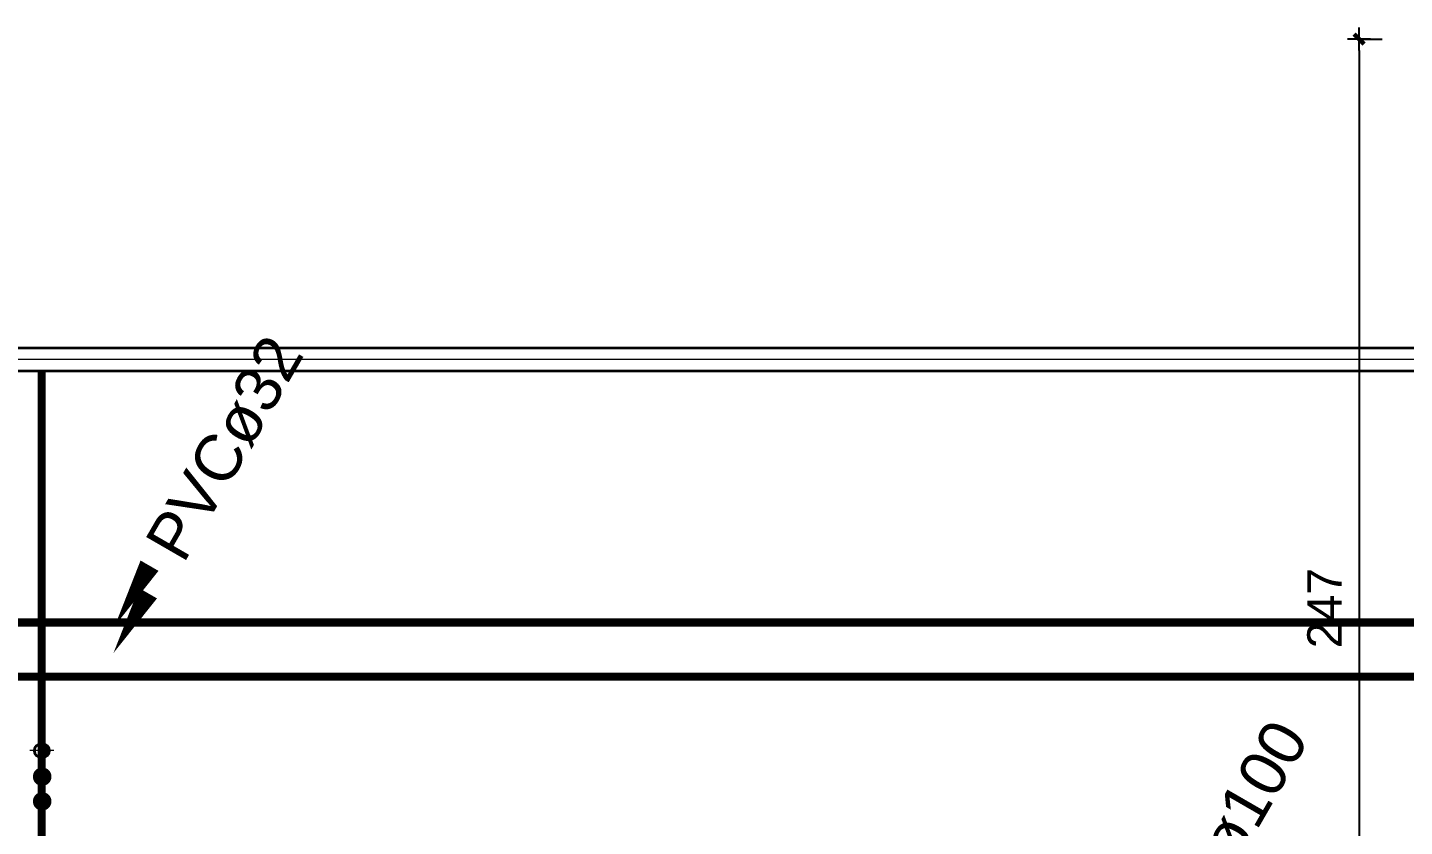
# Model space of a CAD drawing. Header units: metres. Extents: x -101133.8 to -101066.7, y -24899.3 to -24824.7.
# Drawn here: x -101104.644 to -101101.653, y -24833.221 to -24831.486 of the extents above; entities that cross this region are included whole.
import ezdxf

# ---------------------------------------------------------------- set-up
doc = ezdxf.new("R2010")
doc.units = ezdxf.units.M
doc.header["$LTSCALE"] = 0.2
doc.header["$PDSIZE"] = -5
doc.linetypes.add('AXES', pattern=[50.8, 31.75, -6.35, 6.35, -6.35])
for name, color, linetype in [('CMT-CONDENSATS', 6, 'AXES'), ('CMT-COTATION DIVERS', 1, 'Continuous'), ('CMT-CVC-CONDENSATS', 6, 'Continuous'), ('CMT-PLB-EC-U', 1, 'Continuous'), ('CMT-PLB-EF-U', 140, 'Continuous'), ('CMT-PLB-EU', 3, 'Continuous'), ('CMT-PLB-EV-SOUS DALLAGE', 1, 'Continuous'), ('CMT-VRV1', 5, 'Continuous')]:
    doc.layers.add(name, color=color, linetype=linetype)
doc.styles.add('Arial', font='arial.ttf')
doc.styles.get("Standard").update_dxf_attribs({"font": 'arial.ttf'})
doc.dimstyles.get("Standard").update_dxf_attribs({"dimtxt": 0.18, "dimasz": 0.18, "dimexe": 0.18, "dimexo": 0.0625, "dimgap": 0.09, "dimtad": 0, "dimtih": 1, "dimtoh": 1, "dimdec": 4, "dimzin": 0, "dimdsep": 46, "dimtxsty": 'Standard', "dimcen": 0.09, "dimadec": 0, "dimazin": 0, "dimtfac": 1, "dimtdec": 4, "dimtofl": 0, "dimtmove": 0, "dimatfit": 3, "dimfxl": 1, "dimtolj": 1, "dimtzin": 0, "dimarcsym": 0})

# ---------------------------------------------------------------- blocks, each defined once
blk = doc.blocks.new('COT-45')
at = {"color": 0}
for p, q in [((-1, 0), (1, 0)), ((0, -1), (0, 1))]:
    blk.add_line(p, q, dxfattribs=at)
at = {"color": 0, "const_width": 0.4}
blk.add_lwpolyline([(-0.44, -0.44), (0.44, 0.44)], dxfattribs=at)
blk = doc.blocks.new('*D80')
at = {"layer": 'CMT-COTATION DIVERS', "color": 0, "lineweight": -2}
for p, q in [((-101101.7463, -24831.5114), (-101101.7016, -24831.5114)), ((-101101.7516, -24831.5364), (-101101.7516, -24833.958)), ((-101102.3591, -24833.983), (-101101.7016, -24833.983))]:
    blk.add_line(p, q, dxfattribs=at)
at = {"layer": 'Defpoints', "color": 0, "lineweight": 15}
for p in [(-101101.7763, -24831.5114), (-101102.3891, -24833.983), (-101101.7516, -24833.983)]:
    blk.add_point(p, dxfattribs=at)
at = {"layer": 'CMT-COTATION DIVERS', "color": 0, "lineweight": -2, "xscale": 0.025, "yscale": 0.025, "zscale": 0.025}
for p, rotation in [((-101101.7516, -24831.5114), 90), ((-101101.7516, -24833.983), 270)]:
    blk.add_blockref('COT-45', p, dxfattribs=dict(at, rotation=rotation))
at = {"layer": 'CMT-COTATION DIVERS', "color": 0, "lineweight": 15, "insert": (-101101.8267, -24832.7472), "char_height": 0.075, "attachment_point": 5, "rotation": 90}
blk.add_mtext('\\A1;247', dxfattribs=at)
blk = doc.blocks.new('*D87')
at = {"layer": 'CMT-COTATION DIVERS', "color": 0, "lineweight": -2}
for p, q in [((-101106.4359, -24831.6968), (-101106.4359, -24834.8308)), ((-101102.4691, -24834.013), (-101102.4691, -24834.8308)), ((-101106.4109, -24834.7808), (-101102.4941, -24834.7808))]:
    blk.add_line(p, q, dxfattribs=at)
at = {"layer": 'Defpoints', "color": 0, "lineweight": 15}
for p in [(-101106.4359, -24831.6668), (-101102.4691, -24833.983), (-101102.4691, -24834.7808)]:
    blk.add_point(p, dxfattribs=at)
at = {"layer": 'CMT-COTATION DIVERS', "color": 0, "lineweight": -2, "xscale": 0.025, "yscale": 0.025, "zscale": 0.025, "rotation": 180}
blk.add_blockref('COT-45', (-101106.4359, -24834.7808), dxfattribs=at)
at = {"layer": 'CMT-COTATION DIVERS', "color": 0, "lineweight": -2, "xscale": 0.025, "yscale": 0.025, "zscale": 0.025}
blk.add_blockref('COT-45', (-101102.4691, -24834.7808), dxfattribs=at)
at = {"layer": 'CMT-COTATION DIVERS', "color": 0, "lineweight": 15, "insert": (-101104.4525, -24834.705), "char_height": 0.075, "attachment_point": 5}
blk.add_mtext('\\A1;397', dxfattribs=at)

msp = doc.modelspace()

# ---------------------------------------------------------------- linework, layer by layer
at = {"layer": 'CMT-CONDENSATS', "const_width": 0.0175}
msp.add_lwpolyline([(-101104.6128, -24837.2248), (-101104.6128, -24832.2319)], dxfattribs=at)
at = {"layer": 'CMT-CVC-CONDENSATS', "color": 8, "linetype": 'AXES', "lineweight": 20}
for p, q in [((-101104.6128, -24833.0311), (-101104.6128, -24833.0823)), ((-101104.6125, -24833.0311), (-101104.6125, -24833.0823)), ((-101104.5872, -24833.0567), (-101104.6384, -24833.0567)), ((-101104.5869, -24833.0567), (-101104.6381, -24833.0567))]:
    msp.add_line(p, q, dxfattribs=at)
at = {"layer": 'CMT-CVC-CONDENSATS', "linetype": 'Continuous', "lineweight": 20}
msp.add_lwpolyline([(-101104.6037, -24833.0449, 0, 0, 0), (-101104.4537, -24832.7851, 0, 0.045, 0), (-101104.3787, -24832.6551, 0.045, 0.045, 0)], format="xyseb", dxfattribs=at)
at = {"layer": 'CMT-CVC-CONDENSATS', "color": 8, "linetype": 'Continuous', "lineweight": 20}
for points in [[(-101104.6128, -24833.0433, 0.00192, 0.00192, -0.414214), (-101104.5993, -24833.0567, 0.00192, 0, -0.394163), (-101104.6128, -24833.0711, 0, 0.00192, 1.001955), (-101104.6128, -24833.0558, 0, 0, 0), (-101104.6128, -24833.0531, 0.0072, 0.0072, -1), (-101104.6128, -24833.0459, 0, 0, 0), (-101104.6164, -24833.0495, 0, 0, 0), (-101104.6128, -24833.0495, 0.0106, 0.0106, -0.414214), (-101104.6056, -24833.0567, 0, 0, 0), (-101104.6061, -24833.0531, 0.0096, 0, -0.468375), (-101104.608, -24833.0698, 0, 0, 0)], [(-101104.6125, -24833.0433, 0.00192, 0.00192, -0.414214), (-101104.5991, -24833.0567, 0.00192, 0, -0.394163), (-101104.6125, -24833.0711, 0, 0.00192, 1.001955), (-101104.6125, -24833.0558, 0, 0, 0), (-101104.6125, -24833.0531, 0.0072, 0.0072, -1), (-101104.6125, -24833.0459, 0, 0, 0), (-101104.6161, -24833.0495, 0, 0, 0), (-101104.6125, -24833.0495, 0.0106, 0.0106, -0.414214), (-101104.6053, -24833.0567, 0, 0, 0), (-101104.6058, -24833.0531, 0.0096, 0, -0.468375), (-101104.6077, -24833.0698, 0, 0, 0)]]:
    msp.add_lwpolyline(points, format="xyseb", dxfattribs=at)
at = {"layer": 'CMT-CVC-CONDENSATS', "lineweight": 35}
for centre in [(-101104.6128, -24833.0567), (-101104.6125, -24833.0567)]:
    msp.add_circle(centre, 0.016, dxfattribs=at)
at = {"layer": 'CMT-PLB-EC-U', "const_width": 0.0175}
msp.add_lwpolyline([(-101106.1984, -24832.7785), (-101101.0652, -24832.7785)], dxfattribs=at)
at = {"layer": 'CMT-PLB-EF-U', "const_width": 0.0175}
msp.add_lwpolyline([(-101106.0484, -24832.8963), (-101100.9474, -24832.8963)], dxfattribs=at)
at = {"layer": 'CMT-PLB-EU', "lineweight": 35}
for p, q in [((-101106.3423, -24832.1819), (-101100.8933, -24832.1819)), ((-101106.3423, -24832.2319), (-101100.8933, -24832.2319))]:
    msp.add_line(p, q, dxfattribs=at)
at = {"layer": 'CMT-PLB-EU', "color": 8, "linetype": 'AXES', "lineweight": 20}
msp.add_line((-101106.3423, -24832.2069), (-101100.8933, -24832.2069), dxfattribs=at)
at = {"layer": 'CMT-VRV1', "linetype": 'Continuous', "lineweight": 20}
for points in [[(-101104.607, -24833.1046, 0, 0, 0), (-101104.457, -24832.8448, 0, 0.045, 0), (-101104.382, -24832.7149, 0.045, 0.045, 0)], [(-101104.607, -24833.1582, 0, 0, 0), (-101104.457, -24832.8984, 0.045, 0, 0), (-101104.382, -24832.7685, 0, 0, 0)]]:
    msp.add_lwpolyline(points, format="xyseb", dxfattribs=at)
at = {"layer": 'CMT-VRV1', "const_width": 0.02}
for points in [[(-101104.622, -24833.1133, 1), (-101104.602, -24833.1133, 1)], [(-101104.6217, -24833.1133, 1), (-101104.6017, -24833.1133, 1)], [(-101104.622, -24833.1669, 1), (-101104.602, -24833.1669, 1)], [(-101104.6217, -24833.1669, 1), (-101104.6017, -24833.1669, 1)]]:
    msp.add_lwpolyline(points, format="xyb", close=True, dxfattribs=at)

# ---------------------------------------------------------------- texts
at = {"layer": 'CMT-CVC-CONDENSATS', "linetype": 'Continuous', "lineweight": 20, "insert": (-101104.3472, -24832.6284), "char_height": 0.1, "attachment_point": 4, "rotation": 60, "style": 'Arial'}
msp.add_mtext('PVCø32', dxfattribs=at)
at = {"layer": 'CMT-PLB-EV-SOUS DALLAGE', "linetype": 'Continuous', "lineweight": 20, "insert": (-101102.2031, -24833.5308), "char_height": 0.1, "attachment_point": 4, "rotation": 60, "style": 'Arial'}
msp.add_mtext('PVCø100', dxfattribs=at)

# ---------------------------------------------------------------- dimensions: what is measured, and where the dimension line sits
at = {"layer": 'CMT-COTATION DIVERS', "lineweight": 15}
dim = msp.add_linear_dim(base=(-101101.7516, -24833.983), p1=(-101101.7763, -24831.5114), p2=(-101102.3891, -24833.983), angle=90, dimstyle='Standard', override={"dimscale": 0.05, "dimtxt": 1.5, "dimasz": 0.5, "dimexe": 1, "dimexo": 0.6, "dimgap": 0.75, "dimtad": 1, "dimtih": 0, "dimtoh": 0, "dimdec": 0, "dimlfac": 100, "dimblk": 'COT-45', "dimcen": 0, "dimadec": 2, "dimazin": 2, "dimtdec": 2, "dimtix": 1, "dimtmove": 1, "dimfrac": 1}, dxfattribs=at)
dim.commit()
dim.dimension.update_dxf_attribs({"geometry": '*D80', "text_midpoint": (-101101.8267, -24832.7472)})
dim = msp.add_linear_dim(base=(-101102.4691, -24834.7808), p1=(-101106.4359, -24831.6668), p2=(-101102.4691, -24833.983), dimstyle='Standard', override={"dimscale": 0.05, "dimtxt": 1.5, "dimasz": 0.5, "dimexe": 1, "dimexo": 0.6, "dimgap": 0.75, "dimtad": 1, "dimtih": 0, "dimtoh": 0, "dimdec": 0, "dimlfac": 100, "dimblk": 'COT-45', "dimcen": 0, "dimadec": 2, "dimazin": 2, "dimtdec": 2, "dimtix": 1, "dimtmove": 1, "dimfrac": 1}, dxfattribs=at)
dim.commit()
dim.dimension.update_dxf_attribs({"geometry": '*D87', "text_midpoint": (-101104.4525, -24834.705)})

doc.saveas('drawing.dxf')
